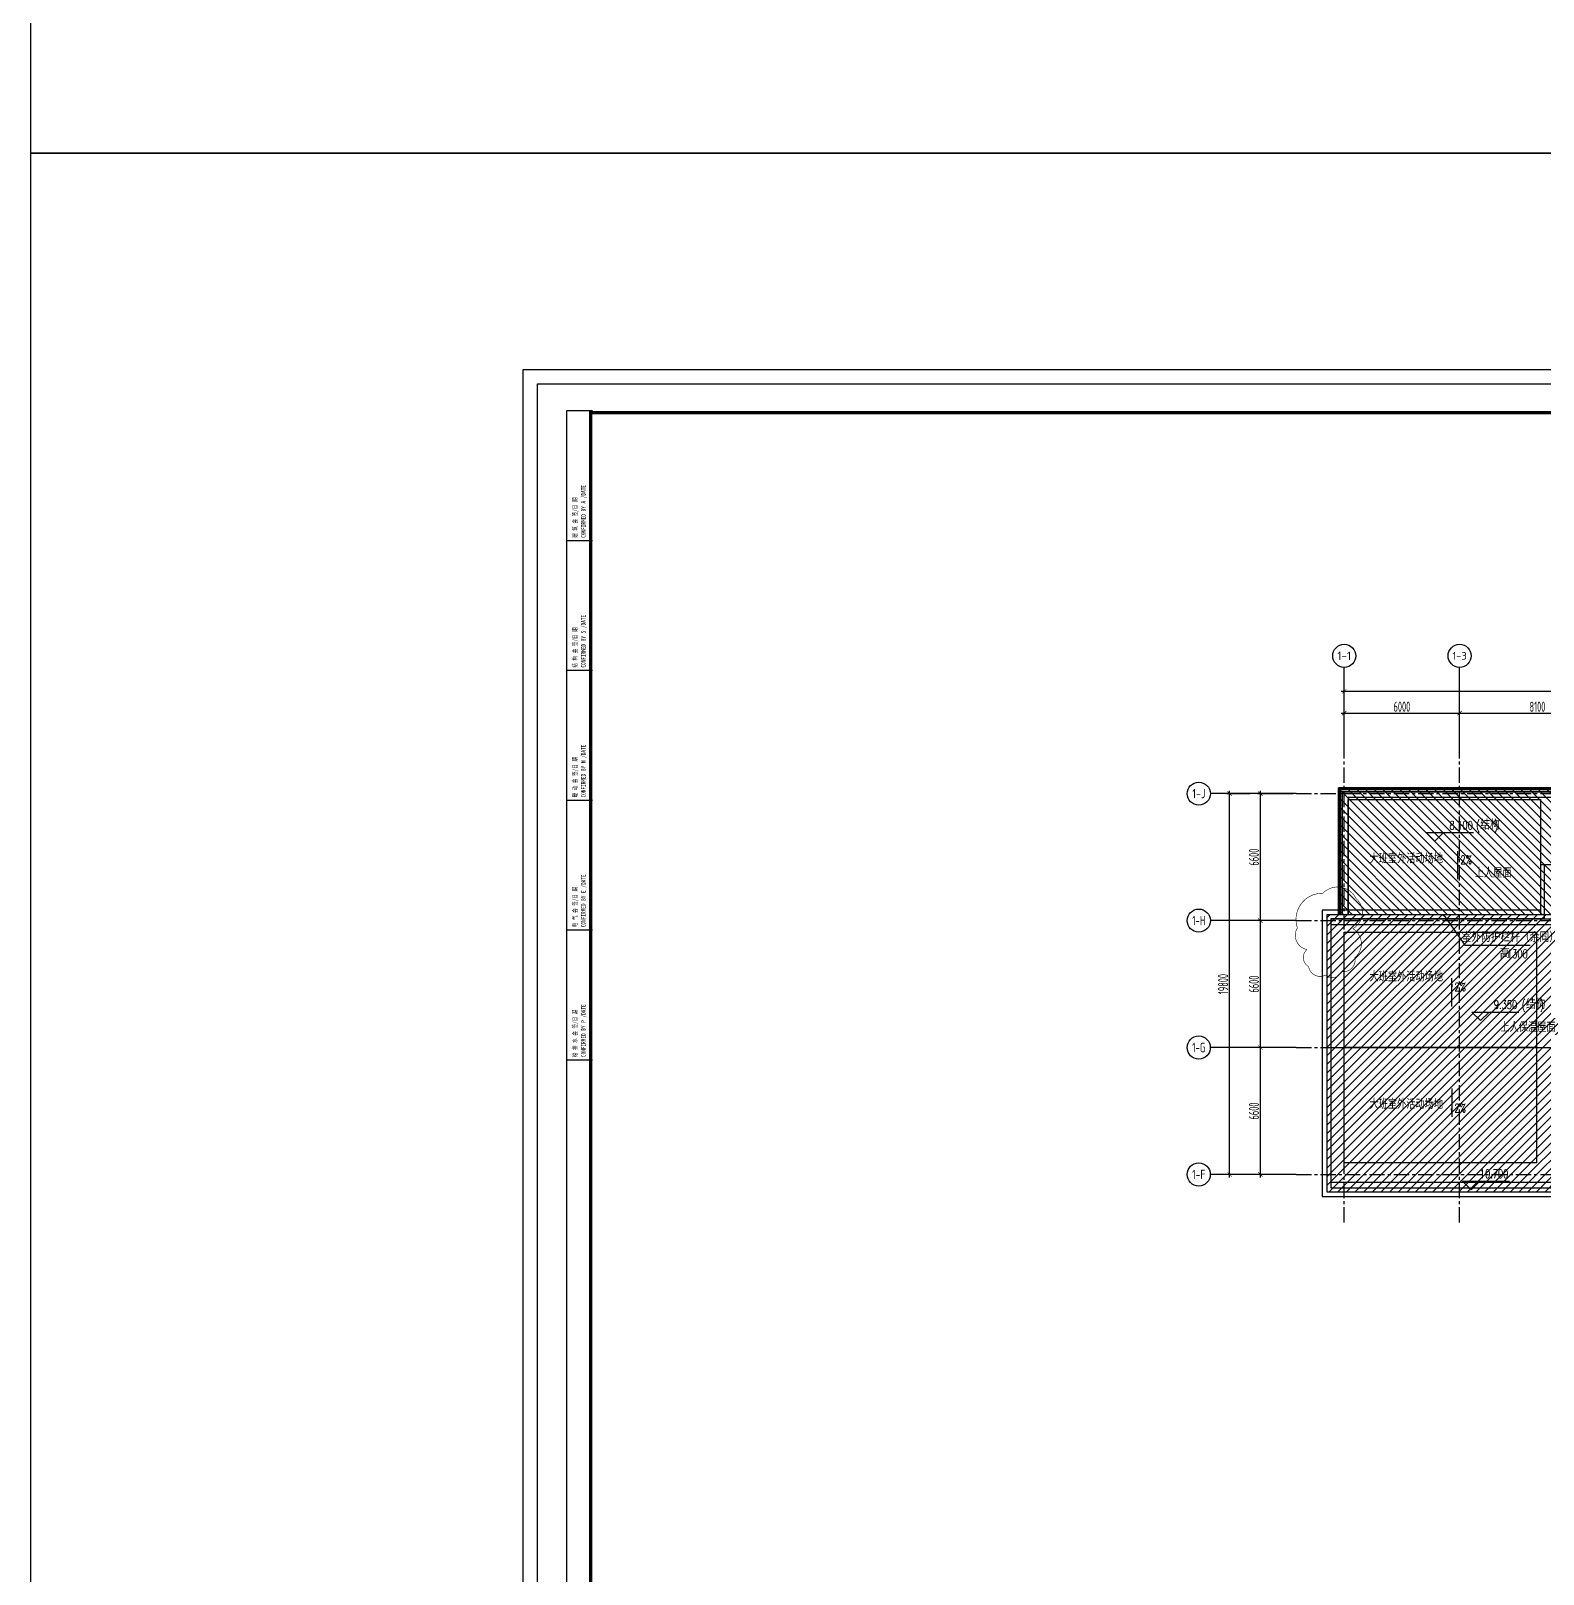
# Model space of a CAD drawing. Header units: millimetres. Extents: x -1048436 to -185795, y -983427 to 400387.
# Drawn here: x -821820 to -743167, y -168898 to -88658 of the extents above; entities that cross this region are included whole.
import ezdxf
from ezdxf.enums import TextEntityAlignment as Align

# ---------------------------------------------------------------- set-up
doc = ezdxf.new("R2010")
doc.units = ezdxf.units.MM
doc.header["$LTSCALE"] = 500
doc.linetypes.add('一层轴网$0$CENTER', pattern=[50.8, 31.75, -6.35, 6.35, -6.35])
for name, color, linetype in [('2017_11-sheet-L2$0$C-SHET-TTLB', 11, 'Continuous'), ('AXIS_TEXT', 7, 'Continuous'), ('C-SHET-TTLB', 11, 'Continuous'), ('DIM_LEAD', 3, 'Continuous'), ('PUB_TEXT', 7, 'Continuous'), ('SPACE', 7, 'Continuous'), ('一层轴网$0$建-文字', 4, 'Continuous'), ('一层轴网$0$建-符号', 150, 'Continuous'), ('一层轴网$0$建-轴线', 1, '一层轴网$0$CENTER'), ('建-墙', 254, 'Continuous'), ('建-屋面-排水沟落水口', 175, 'Continuous'), ('建-幕墙', 140, 'Continuous'), ('建-平面-家具', 251, 'Continuous'), ('建-文字', 4, 'Continuous'), ('建-楼梯-扶手栏杆', 3, 'Continuous'), ('建-符号', 13, 'Continuous'), ('建-符号-箭头', 13, 'Continuous'), ('建筑-洞口', 3, 'Continuous')]:
    doc.layers.add(name, color=color, linetype=linetype)
doc.layers.add('建-非打-01', color=6, linetype='Continuous', plot=False)
doc.styles.add('2017_11-sheet-L2$0$SHEET-ECADI', font='simhei.ttf', dxfattribs={"width": 0.7})
doc.styles.add('_TCH_DIM', font='SIMPLEX', dxfattribs={"bigfont": 'GBCBIG'})
doc.styles.add('COMPLEX', font='COMPLEX')
doc.styles.add('ECADI', font='hzs.shx', dxfattribs={"width": 0.7, "bigfont": 'hztxt.shx'})
doc.styles.add('XD2008', font='xd-hzs.shx', dxfattribs={"width": 0.7, "bigfont": 'xd-hztxt.shx'})
doc.styles.add('一层轴网$0$XD2008', font='xd-hzs.shx', dxfattribs={"width": 0.7, "bigfont": 'xd-hztxt.shx'})
doc.styles.add('一层轴网$0$XD2008_T3', font='xd-hzs.shx', dxfattribs={"width": 0.7, "bigfont": 'xd-hztxt.shx'})
doc.dimstyles.new('一层轴网$0$XD100&&150', dxfattribs={"dimtxt": 525, "dimasz": 225, "dimexe": 150, "dimexo": 150, "dimgap": 75, "dimtad": 1, "dimdec": 0, "dimdsep": 46, "dimtxsty": '一层轴网$0$XD2008_T3', "dimblk": '一层轴网$0$_ARCHTICK', "dimcen": 2.5, "dimdle": 150, "dimclrt": 7, "dimaunit": 1, "dimadec": 0, "dimazin": 0, "dimtfac": 1, "dimtdec": 0, "dimtix": 1, "dimtmove": 0, "dimatfit": 3, "dimfxl": 1, "dimtolj": 1, "dimtzin": 0, "dimarcsym": 0})

# ---------------------------------------------------------------- blocks, each defined once
blk = doc.blocks.new('_AXISO')
blk.add_circle((0, 0), 0.5)
at = {"layer": 'AXIS_TEXT', "style": 'COMPLEX', "width": 1.041667}
blk.add_attdef('A', text='', height=0.56, dxfattribs=at).set_placement((-0.25, -0.28), (0.25, -0.28), align=Align.FIT)
blk = doc.blocks.new('一层轴网$0$_ARCHTICK')
at = {"color": 0, "linetype": 'ByBlock', "const_width": 0.15}
blk.add_lwpolyline([(-0.5, -0.5), (0.5, 0.5)], dxfattribs=at)
blk = doc.blocks.new('*D2916')
at = {"layer": 'Defpoints', "color": 0, "transparency": 16777216}
for p in [(-4510, 79776), (-2650, 79776), (-2650, 73176)]:
    blk.add_point(p, dxfattribs=at)
at = {"layer": '一层轴网$0$建-符号', "color": 0, "lineweight": -2, "transparency": 16777216}
for p, q in [((-2800, 79776), (-4660, 79776)), ((-4510, 73026), (-4510, 79926)), ((-2800, 73176), (-4660, 73176))]:
    blk.add_line(p, q, dxfattribs=at)
at = {"layer": '一层轴网$0$建-符号', "color": 0, "lineweight": -2, "transparency": 16777216, "xscale": 225, "yscale": 225, "zscale": 225}
for p, rotation in [((-4510, 79776), 90), ((-4510, 73176), 270)]:
    blk.add_blockref('一层轴网$0$_ARCHTICK', p, dxfattribs=dict(at, rotation=rotation))
at = {"layer": '一层轴网$0$建-符号', "color": 7, "transparency": 16777216, "insert": (-4848, 76476), "char_height": 525, "attachment_point": 5, "rotation": 90, "style": '一层轴网$0$XD2008_T3'}
blk.add_mtext('\\A1;6600', dxfattribs=at)
blk = doc.blocks.new('*D2917')
at = {"layer": 'Defpoints', "color": 0, "transparency": 16777216}
for p in [(-4510, 73176), (-2650, 73176), (-2650, 66576)]:
    blk.add_point(p, dxfattribs=at)
at = {"layer": '一层轴网$0$建-符号', "color": 0, "lineweight": -2, "transparency": 16777216}
for p, q in [((-2800, 73176), (-4660, 73176)), ((-4510, 66426), (-4510, 73326)), ((-2800, 66576), (-4660, 66576))]:
    blk.add_line(p, q, dxfattribs=at)
at = {"layer": '一层轴网$0$建-符号', "color": 0, "lineweight": -2, "transparency": 16777216, "xscale": 225, "yscale": 225, "zscale": 225}
for p, rotation in [((-4510, 73176), 90), ((-4510, 66576), 270)]:
    blk.add_blockref('一层轴网$0$_ARCHTICK', p, dxfattribs=dict(at, rotation=rotation))
at = {"layer": '一层轴网$0$建-符号', "color": 7, "transparency": 16777216, "insert": (-4848, 69876), "char_height": 525, "attachment_point": 5, "rotation": 90, "style": '一层轴网$0$XD2008_T3'}
blk.add_mtext('\\A1;6600', dxfattribs=at)
blk = doc.blocks.new('*D2918')
at = {"layer": 'Defpoints', "color": 0, "transparency": 16777216}
for p in [(-4510, 66576), (-2650, 66576), (-2650, 59976)]:
    blk.add_point(p, dxfattribs=at)
at = {"layer": '一层轴网$0$建-符号', "color": 0, "lineweight": -2, "transparency": 16777216}
for p, q in [((-4510, 59826), (-4510, 66726)), ((-2800, 66576), (-4660, 66576)), ((-2800, 59976), (-4660, 59976))]:
    blk.add_line(p, q, dxfattribs=at)
at = {"layer": '一层轴网$0$建-符号', "color": 0, "lineweight": -2, "transparency": 16777216, "xscale": 225, "yscale": 225, "zscale": 225}
for p, rotation in [((-4510, 66576), 90), ((-4510, 59976), 270)]:
    blk.add_blockref('一层轴网$0$_ARCHTICK', p, dxfattribs=dict(at, rotation=rotation))
at = {"layer": '一层轴网$0$建-符号', "color": 7, "transparency": 16777216, "insert": (-4848, 63276), "char_height": 525, "attachment_point": 5, "rotation": 90, "style": '一层轴网$0$XD2008_T3'}
blk.add_mtext('\\A1;6600', dxfattribs=at)
blk = doc.blocks.new('*D2919')
at = {"layer": 'Defpoints', "color": 0, "transparency": 16777216}
for p in [(-6110, 79776), (-4885, 79776), (-4885, 59976)]:
    blk.add_point(p, dxfattribs=at)
at = {"layer": '一层轴网$0$建-符号', "color": 0, "lineweight": -2, "transparency": 16777216}
for p, q in [((-5035, 79776), (-6260, 79776)), ((-6110, 59826), (-6110, 79926)), ((-5035, 59976), (-6260, 59976))]:
    blk.add_line(p, q, dxfattribs=at)
at = {"layer": '一层轴网$0$建-符号', "color": 0, "lineweight": -2, "transparency": 16777216, "xscale": 225, "yscale": 225, "zscale": 225}
for p, rotation in [((-6110, 79776), 90), ((-6110, 59976), 270)]:
    blk.add_blockref('一层轴网$0$_ARCHTICK', p, dxfattribs=dict(at, rotation=rotation))
at = {"layer": '一层轴网$0$建-符号', "color": 7, "transparency": 16777216, "insert": (-6448, 69876), "char_height": 525, "attachment_point": 5, "rotation": 90, "style": '一层轴网$0$XD2008_T3'}
blk.add_mtext('\\A1;19800', dxfattribs=at)
blk = doc.blocks.new('*D2920')
at = {"layer": 'Defpoints', "color": 0, "transparency": 16777216}
for p in [(5850, 83960), (-150, 82276), (5850, 82276)]:
    blk.add_point(p, dxfattribs=at)
at = {"layer": '一层轴网$0$建-符号', "color": 0, "lineweight": -2, "transparency": 16777216}
for p, q in [((-300, 83960), (6000, 83960)), ((-150, 82426), (-150, 84110)), ((5850, 82426), (5850, 84110))]:
    blk.add_line(p, q, dxfattribs=at)
at = {"layer": '一层轴网$0$建-符号', "color": 0, "lineweight": -2, "transparency": 16777216, "xscale": 225, "yscale": 225, "zscale": 225, "rotation": 180}
blk.add_blockref('一层轴网$0$_ARCHTICK', (-150, 83960), dxfattribs=at)
at = {"layer": '一层轴网$0$建-符号', "color": 0, "lineweight": -2, "transparency": 16777216, "xscale": 225, "yscale": 225, "zscale": 225}
blk.add_blockref('一层轴网$0$_ARCHTICK', (5850, 83960), dxfattribs=at)
at = {"layer": '一层轴网$0$建-符号', "color": 7, "transparency": 16777216, "insert": (2850, 84298), "char_height": 525, "attachment_point": 5, "style": '一层轴网$0$XD2008_T3'}
blk.add_mtext('\\A1;6000', dxfattribs=at)
blk = doc.blocks.new('*D2921')
at = {"layer": 'Defpoints', "color": 0, "transparency": 16777216}
for p in [(13950, 83960), (5850, 82276), (13950, 82276)]:
    blk.add_point(p, dxfattribs=at)
at = {"layer": '一层轴网$0$建-符号', "color": 0, "lineweight": -2, "transparency": 16777216}
for p, q in [((5700, 83960), (14100, 83960)), ((5850, 82426), (5850, 84110)), ((13950, 82426), (13950, 84110))]:
    blk.add_line(p, q, dxfattribs=at)
at = {"layer": '一层轴网$0$建-符号', "color": 0, "lineweight": -2, "transparency": 16777216, "xscale": 225, "yscale": 225, "zscale": 225, "rotation": 180}
blk.add_blockref('一层轴网$0$_ARCHTICK', (5850, 83960), dxfattribs=at)
at = {"layer": '一层轴网$0$建-符号', "color": 0, "lineweight": -2, "transparency": 16777216, "xscale": 225, "yscale": 225, "zscale": 225}
blk.add_blockref('一层轴网$0$_ARCHTICK', (13950, 83960), dxfattribs=at)
at = {"layer": '一层轴网$0$建-符号', "color": 7, "transparency": 16777216, "insert": (9900, 84297), "char_height": 525, "attachment_point": 5, "style": '一层轴网$0$XD2008_T3'}
blk.add_mtext('\\A1;8100', dxfattribs=at)
blk = doc.blocks.new('*D2930')
at = {"layer": 'Defpoints', "color": 0, "transparency": 16777216}
for p in [(58950, 85100), (-150, 84110), (58950, 84110)]:
    blk.add_point(p, dxfattribs=at)
at = {"layer": '一层轴网$0$建-符号', "color": 0, "lineweight": -2, "transparency": 16777216}
for p, q in [((-300, 85100), (59100, 85100)), ((-150, 84260), (-150, 85250)), ((58950, 84260), (58950, 85250))]:
    blk.add_line(p, q, dxfattribs=at)
at = {"layer": '一层轴网$0$建-符号', "color": 0, "lineweight": -2, "transparency": 16777216, "xscale": 225, "yscale": 225, "zscale": 225, "rotation": 180}
blk.add_blockref('一层轴网$0$_ARCHTICK', (-150, 85100), dxfattribs=at)
at = {"layer": '一层轴网$0$建-符号', "color": 0, "lineweight": -2, "transparency": 16777216, "xscale": 225, "yscale": 225, "zscale": 225}
blk.add_blockref('一层轴网$0$_ARCHTICK', (58950, 85100), dxfattribs=at)
at = {"layer": '一层轴网$0$建-符号', "color": 7, "transparency": 16777216, "insert": (29400, 85437.5), "char_height": 525, "attachment_point": 5, "style": '一层轴网$0$XD2008_T3'}
blk.add_mtext('\\A1;59100', dxfattribs=at)
blk = doc.blocks.new('2017_11-sheet-L2$0$2014SHEET-L')
at = {"layer": '2017_11-sheet-L2$0$C-SHET-TTLB'}
for p, q in [((0, -45), (-9, -45)), ((0, -90), (-9, -90)), ((0, -135), (-9, -135)), ((0, -180), (-9, -180)), ((0, -225), (-9, -225))]:
    blk.add_line(p, q, dxfattribs=at)
at = {"layer": '2017_11-sheet-L2$0$C-SHET-TTLB', "style": '2017_11-sheet-L2$0$SHEET-ECADI', "width": 0.7}
for s, p in [('建 筑 会 签/日 期', (-5.24, -43.96)), ('CONFIRMED BY A /DATE', (-2.33, -43.96)), ('CONFIRMED BY S /DATE', (-2.33, -88.96)), ('结 构 会 签/日 期', (-5.24, -88.96)), ('暖 动 会 签/日 期', (-5.24, -133.96)), ('CONFIRMED BY M /DATE', (-2.33, -133.96)), ('CONFIRMED BY E /DATE', (-2.33, -178.96)), ('电 气 会 签/日 期', (-5.24, -178.96)), ('给 排 水 会 签/日 期', (-5.24, -223.96)), ('CONFIRMED BY P /DATE', (-2.33, -223.96))]:
    blk.add_text(s, height=1.6, rotation=90, dxfattribs=at).set_placement(p)
blk = doc.blocks.new('2017_11-sheet-L2', base_point=(18.4, 410))
at = {"layer": '2017_11-sheet-L2$0$C-SHET-TTLB'}
blk.add_blockref('2017_11-sheet-L2$0$2014SHEET-L', (19, 410.6), dxfattribs=at)
blk = doc.blocks.new('集团图框A0')
at = {"layer": 'C-SHET-TTLB'}
for p, q in [((-168.27, -1226.77), (-168.27, -2048.97)), ((-159.27, -1226.77), (-168.27, -1226.77))]:
    blk.add_line(p, q, dxfattribs=at)
for points in [[(1015.73, -1212.37), (1015.73, -2063.37), (-183.27, -2063.37), (-183.27, -1212.37)], [(1010.73, -1217.37), (1010.73, -2058.37), (-178.27, -2058.37), (-178.27, -1217.37)]]:
    blk.add_lwpolyline(points, close=True, dxfattribs=at)
at = {"layer": 'C-SHET-TTLB', "const_width": 1.2}
blk.add_lwpolyline([(-159.87, -1227.37), (1000.73, -1227.37), (1000.73, -2048.37), (-159.87, -2048.37)], close=True, dxfattribs=at)
at = {"layer": 'C-SHET-TTLB'}
blk.add_blockref('2017_11-sheet-L2', (-159.87, -1227.37), dxfattribs=at)
at = {"color": 2, "style": 'ECADI', "width": 0.7}
for tag, p in [('序号1', (929.61, -1745.73)), ('记要1', (957.8, -1745.75)), ('日期1', (993.15, -1745.56)), ('序号2', (929.61, -1751.61)), ('记要2', (957.8, -1751.63)), ('日期2', (993.15, -1751.44)), ('序号3', (929.61, -1757.47)), ('记要3', (957.8, -1757.49)), ('日期3', (993.15, -1757.31)), ('序号4', (929.61, -1763.36)), ('记要4', (957.8, -1763.38)), ('日期4', (993.15, -1763.19)), ('合作设计单位', (962.41, -1906.6)), ('审定人', (961.73, -1925.59)), ('审核人', (961.73, -1935.07)), ('设计总负责人', (961.73, -1944.83)), ('专业负责人', (961.73, -1955.56)), ('校对人', (961.73, -1965.81)), ('设计人', (961.73, -1975.68)), ('建设单位上', (964.26, -1983.78)), ('建设单位中', (964.26, -1987.74)), ('建设单位下', (964.26, -1991.58)), ('项目名称上', (964.24, -1996.15)), ('项目名称中', (964.24, -2000.23)), ('项目名称下', (964.24, -2004.18)), ('子项', (963.47, -2010.78)), ('图名上', (964.36, -2017.44)), ('图名中', (964.36, -2021.34)), ('图名下', (964.36, -2025.46)), ('工程编号', (946.99, -2031.42)), ('阶段', (983.81, -2031.45)), ('比例', (945.85, -2038.04)), ('专业', (983.61, -2037.82)), ('日期', (945.99, -2044.58)), ('图别、图号', (985.93, -2044.68))]:
    blk.add_attdef(tag, text='', height=3.5, dxfattribs=at).set_placement(p, align=Align.MIDDLE)
blk = doc.blocks.new('A0')
blk.add_blockref('集团图框A0', (-1070456.26, -656962.74))
blk = doc.blocks.new('ghfhfds')
at = {"layer": '建筑-洞口'}
for points in [[(-730413, -283518), (-730413, -284018), (-729663, -284018), (-729663, -283518), (-730413, -283518)], [(-730412, -283518), (-729771, -283641), (-729663, -284018)], [(-718713, -283518), (-718417, -283637), (-718313, -284018)], [(-718113, -283518), (-718113, -284018), (-717363, -284018), (-717363, -283518), (-718113, -283518)], [(-718112, -283518), (-717471, -283641), (-717363, -284018)], [(-705813, -283518), (-705813, -284018), (-705063, -284018), (-705063, -283518), (-705813, -283518)], [(-705812, -283518), (-705171, -283641), (-705063, -284018)], [(-688088, -336894), (-687792, -337013), (-687688, -337394)], [(-710613, -343494), (-710613, -343994), (-709863, -343994), (-709863, -343494), (-710613, -343494)], [(-710612, -343494), (-709971, -343618), (-709863, -343994)], [(-698313, -343494), (-698313, -343994), (-697563, -343994), (-697563, -343494), (-698313, -343494)], [(-698312, -343494), (-697671, -343618), (-697563, -343994)], [(-697363, -343494), (-697067, -343613), (-696963, -343994)], [(-686013, -343494), (-686013, -343994), (-685263, -343994), (-685263, -343494), (-686013, -343494)], [(-686012, -343494), (-685371, -343618), (-685263, -343994)], [(-728963, -351094), (-728449, -351400), (-728163, -354494)], [(-728963, -354694), (-728746, -354820), (-728663, -355694)], [(-753163, -355694), (-752957, -355790), (-752863, -356094)]]:
    blk.add_lwpolyline(points, dxfattribs=at)
for points in [[(-718713, -284018), (-718313, -284018), (-718313, -283518), (-718713, -283518)], [(-688088, -337394), (-687688, -337394), (-687688, -336894), (-688088, -336894)], [(-697363, -343994), (-696963, -343994), (-696963, -343494), (-697363, -343494)], [(-728963, -351094), (-728163, -351094), (-728163, -354494), (-728963, -354494)], [(-728963, -354694), (-728663, -354694), (-728663, -355694), (-728963, -355694)], [(-753163, -355694), (-752863, -355694), (-752863, -356094), (-753163, -356094)]]:
    blk.add_lwpolyline(points, close=True, dxfattribs=at)
blk = doc.blocks.new('A$C70866F3F')
for p, q in [((75, 150), (0, 150)), ((20, 225), (85, 187)), ((20, 75), (85, 112)), ((75, 280), (112, 215)), ((112, 85), (75, 20)), ((150, 300), (150, 225)), ((150, 75), (150, 0)), ((225, 280), (187, 215)), ((187, 85), (225, 20)), ((215, 187), (280, 225)), ((215, 112), (280, 75)), ((300, 150), (225, 150))]:
    blk.add_line(p, q)
for radius in [150, 75]:
    blk.add_circle((150, 150), radius)
blk = doc.blocks.new('A$C708231ED')
at = {"layer": 'DIM_LEAD'}
for p, q in [((92808, 114950), (93131, 115567)), ((93131, 115567), (94581, 115567)), ((111258, 114950), (111581, 115567)), ((111581, 115567), (113031, 115567)), ((130974, 115559), (131297, 116176)), ((131297, 116176), (132747, 116176)), ((97991, 95662), (96541, 95662)), ((98607, 95051), (97991, 95662)), ((110336, 95668), (108886, 95668)), ((110907, 95051), (110336, 95668)), ((127513, 96234), (126063, 96234)), ((127835, 95617), (127513, 96234)), ((82381, 94831), (82794, 93833)), ((82794, 93833), (84244, 93833)), ((123457, 89001), (123835, 88623)), ((123835, 88623), (125285, 88623)), ((135194, 81777), (135877, 82179)), ((135877, 82179), (137327, 82179)), ((123457, 74350), (123835, 73972)), ((123835, 73972), (125285, 73972)), ((137036, 67294), (137719, 67696)), ((137719, 67696), (139169, 67696)), ((123457, 59923), (123835, 60301)), ((123835, 60301), (125285, 60301)), ((68073, 56186), (67481, 54902)), ((74629, 56186), (74037, 54902)), ((129066, 55958), (127616, 55958)), ((129357, 55574), (129066, 55958)), ((67481, 54902), (66032, 54902)), ((74037, 54902), (72587, 54902)), ((105107, 54974), (105628, 53913)), ((116707, 54974), (117228, 53913)), ((105628, 53913), (107078, 53913)), ((117228, 53913), (118678, 53913)), ((92943, 34868), (92351, 33584)), ((98605, 35075), (97895, 33967)), ((117055, 35075), (116397, 33986)), ((129355, 35075), (128763, 33791)), ((97895, 33967), (96445, 33967)), ((116397, 33986), (114948, 33986)), ((128763, 33791), (127313, 33791)), ((92351, 33584), (90902, 33584))]:
    blk.add_line(p, q, dxfattribs=at)
at = {"layer": '建-屋面-排水沟落水口'}
for centre in [(130975, 115560), (92808, 114950), (111258, 114950), (127835, 95617), (82381, 94831), (98607, 95051), (110907, 95051), (123457, 89001), (135194, 81777), (123457, 74350), (137036, 67294), (123457, 59923), (68073, 56186), (74629, 56186), (129357, 55574), (105107, 54974), (116707, 54974), (92943, 34868), (98605, 35075), (117055, 35075), (129355, 35075)]:
    blk.add_circle(centre, 50, dxfattribs=at)
at = {"layer": '建-屋面-排水沟落水口', "xscale": -0.5, "yscale": 0.5, "zscale": 0.5, "rotation": 359.9999999666495}
for p in [(82027, 115125), (82027, 94770), (135314, 81276), (137156, 66793), (68109, 55708), (74659, 55708), (92532, 34796)]:
    blk.add_blockref('A$C70866F3F', p, dxfattribs=at)
at = {"layer": 'PUB_TEXT', "style": '_TCH_DIM'}
for p in [(131573, 116334), (93407, 115724), (111857, 115724), (96699, 95820), (109043, 95826), (126220, 96391), (83070, 93991), (124111, 88781), (136153, 82337), (124111, 74129), (137995, 67853), (124111, 60458), (127774, 56115), (66189, 55060), (72745, 55060), (105904, 54071), (117504, 54071), (96602, 34125), (115105, 34144), (127471, 33948), (91059, 33742)]:
    blk.add_text('雨水管', height=506.4, dxfattribs=at).set_placement(p)
blk = doc.blocks.new('sdskdfjhsk')
blk.add_line((-678520, -187994), (-678272, -187962))
at = {"layer": '建-幕墙'}
for p, q in [((-694236, -147260), (-693988, -147228)), ((-694236, -147260), (-692721, -159163)), ((-690424, -177619), (-689364, -186394))]:
    blk.add_line(p, q, dxfattribs=at)
for points in [[(-743311, -134368), (-754661, -134368), (-754661, -149268), (-739261, -149268), (-739261, -148418)], [(-687009, -159293), (-681999, -158656), (-683620, -145909), (-683868, -145940)], [(-686719, -161575), (-681709, -160938), (-680157, -173139), (-685167, -173776)], [(-692342, -162542), (-690853, -174248)], [(-684877, -176058), (-679867, -175421), (-678272, -187962)], [(-728713, -208395), (-728712, -209244), (-754513, -209244), (-754513, -187145), (-728213, -187144), (-728213, -191594)]]:
    blk.add_lwpolyline(points, dxfattribs=at)
blk = doc.blocks.new('一层轴网')
at = {"layer": '一层轴网$0$建-符号'}
for p, q in [((-150, 82276.4), (-150, 86342.8)), ((5850, 82276.4), (5850, 86342.8)), ((-2650, 79776.4), (-7112.2, 79776.4)), ((-7112.2, 79776.4), (-7112.2, 79776.4)), ((-2650, 73176.4), (-7112.2, 73176.4)), ((-7112.2, 73176.4), (-7112.2, 73176.4)), ((-7114.6, 66576.4), (-7114.6, 66576.4)), ((-2650, 66576.4), (-7112.2, 66576.4)), ((-7114.6, 59976.4), (-7114.6, 59976.4)), ((-2650, 59976.4), (-7112.2, 59976.4))]:
    blk.add_line(p, q, dxfattribs=at)
at = {"layer": '一层轴网$0$建-轴线', "ltscale": 0.05}
for p, q in [((-2650, 79776.4), (66950.9, 79776.4)), ((-2650, 73176.4), (54751.3, 73176.4)), ((-2650, 66576.4), (54751.3, 66576.4)), ((-2650, 59976.4), (54751.3, 59976.4))]:
    blk.add_line(p, q, dxfattribs=at)
for points in [[(-150, 57476.4), (-150, 82276.4)], [(5850, 57476.4), (5850, 82276.4)]]:
    blk.add_lwpolyline(points, dxfattribs=at)
at = {"layer": '一层轴网$0$建-符号'}
ref = blk.add_blockref('_AXISO', (-150, 86942.8), dxfattribs=dict(at, xscale=1200, yscale=1200, zscale=1200))
ref.add_attrib('A', '1-1', dxfattribs={"layer": '一层轴网$0$建-文字', "height": 451.95, "style": '一层轴网$0$XD2008', "width": 0.740606}).set_placement((-504, 86716.8), (204, 86716.8), align=Align.FIT)
ref = blk.add_blockref('_AXISO', (5850, 86942.8), dxfattribs=dict(at, xscale=1200, yscale=1200, zscale=1200))
ref.add_attrib('A', '1-3', dxfattribs={"layer": '一层轴网$0$建-文字', "height": 396.67, "style": '一层轴网$0$XD2008', "width": 0.808889}).set_placement((5479.8, 86744.4), (6220.2, 86744.4), align=Align.FIT)
ref = blk.add_blockref('_AXISO', (-7712.2, 79776.4), dxfattribs=dict(at, xscale=1200, yscale=1200, zscale=1200))
ref.add_attrib('A', '1-J', dxfattribs={"layer": '一层轴网$0$建-文字', "height": 489.18, "style": '一层轴网$0$XD2008', "width": 0.99711}).set_placement((-8053.7, 79531.8), (-7370.8, 79531.8), align=Align.FIT)
ref = blk.add_blockref('_AXISO', (-7712.2, 73176.4), dxfattribs=dict(at, xscale=1200, yscale=1200, zscale=1200))
ref.add_attrib('A', '1-H', dxfattribs={"layer": '一层轴网$0$建-文字', "height": 485.43, "style": '一层轴网$0$XD2008', "width": 0.936669}).set_placement((-8055, 72933.7), (-7369.5, 72933.7), align=Align.FIT)
ref = blk.add_blockref('_AXISO', (-7714.6, 66576.4), dxfattribs=dict(at, xscale=1200, yscale=1200, zscale=1200))
ref.add_attrib('A', '1-G', dxfattribs={"layer": '一层轴网$0$建-文字', "height": 491.02, "style": '一层轴网$0$XD2008', "width": 0.904461}).set_placement((-8055.3, 66330.9), (-7373.8, 66330.9), align=Align.FIT)
ref = blk.add_blockref('_AXISO', (-7714.6, 59976.4), dxfattribs=dict(at, xscale=1200, yscale=1200, zscale=1200))
ref.add_attrib('A', '1-F', dxfattribs={"layer": '一层轴网$0$建-文字', "height": 482.65, "style": '一层轴网$0$XD2008', "width": 0.961945}).set_placement((-8058.3, 59735.1), (-7370.8, 59735.1), align=Align.FIT)
for p1, p2, distance, picture, middle in [((-150, 84110), (58950, 84110), 990, '*D2930', (29400, 85437.5)), ((-150, 82276.4), (5850, 82276.4), 1683.6, '*D2920', (2850, 84297.5)), ((5850, 82276.4), (13950, 82276.4), 1683.6, '*D2921', (9900, 84297.5)), ((-4885, 59976.4), (-4885, 79776.4), 1225, '*D2919', (-6447.5, 69876.4)), ((-2650, 73176.4), (-2650, 79776.4), 1860, '*D2916', (-4847.5, 76476.4)), ((-2650, 66576.4), (-2650, 73176.4), 1860, '*D2917', (-4847.5, 69876.4)), ((-2650, 59976.4), (-2650, 66576.4), 1860, '*D2918', (-4847.5, 63276.4))]:
    dim = blk.add_aligned_dim(p1=p1, p2=p2, distance=distance, dimstyle='一层轴网$0$XD100&&150', dxfattribs=at)
    dim.commit()
    dim.dimension.update_dxf_attribs({"geometry": picture, "text_midpoint": middle})

msp = doc.modelspace()

# ---------------------------------------------------------------- hatches: boundary and pattern name
h = msp.add_hatch()
h.set_pattern_fill('ANSI31', color=256, scale=200, angle=90)
h.set_pattern_definition([(135, (0, 0), (-224.5064, -224.5064), [])])
h.paths.add_polyline_path([(-753811.1, -128017.5), (-739661.4, -128018.4), (-739661.4, -134618.4), (-753811.1, -134618.4)])
h = msp.add_hatch()
h.set_pattern_fill('ANSI31', color=256, scale=200)
h.set_pattern_definition([(45, (0, 0), (-224.5064, 224.5064), [])])
h.paths.add_polyline_path([(-753811.1, -134618.3), (-754411.4, -134618.3), (-754411.4, -149017.5), (-739511.1, -149017.5), (-739511.1, -148418.4), (-739711.1, -148418.4), (-739711.1, -134618.4)])
at = {"layer": '建-符号-箭头'}
for points in [[(-747611.1, -131300.3), (-747611.1, -131750.3), (-747551.1, -131750.3)], [(-747921.5, -137914.5), (-747921.5, -138364.5), (-747861.5, -138364.5)], [(-747921.5, -145122.3), (-747921.5, -144672.3), (-747981.5, -144672.3)]]:
    msp.add_hatch(color=256, dxfattribs=at).paths.add_polyline_path(points)

# ---------------------------------------------------------------- linework, layer by layer
for p, q in [((-753611.1, -128517.5), (-753611.1, -134618.3)), ((-743311.1, -132018.3), (-743311, -134618.3)), ((-739711.1, -132018.3), (-743311.1, -132018.3)), ((-739711.1, -134618.3), (-753611.1, -134618.3))]:
    msp.add_line(p, q)
for points in [[(-753811.1, -128017.5), (-739661.4, -128018.4), (-739661.4, -134618.4), (-753811.1, -134618.4)], [(-753811.1, -134618.3), (-753811.1, -134618.3), (-754411.4, -134618.3), (-754411.4, -149017.5), (-739511.1, -149017.5), (-739511.1, -148418.4), (-739711.1, -148418.4), (-739711.1, -134618.4)]]:
    msp.add_lwpolyline(points, close=True)
for points in [[(-739712.7, -128018.4), (-753811.1, -128017.5), (-753811.1, -134618.3)], [(-743311.1, -132018.3), (-743311, -134618.3), (-753611.1, -134618.3)], [(-743311.1, -132018.3), (-743311, -134618.3), (-753611.1, -134618.3)], [(-743111.1, -132018.3), (-743111, -134818.3), (-753611.1, -134818.3)], [(-753611.1, -134618.3), (-753811.1, -134618.3)]]:
    msp.add_lwpolyline(points)
at = {"layer": 'DIM_LEAD'}
for p, q in [((-748335.5, -134635.6), (-747245.7, -136188.4)), ((-748335.5, -134635.6), (-747245.7, -136188.4)), ((-747245.7, -136188.4), (-743840.1, -136188.4))]:
    msp.add_line(p, q, dxfattribs=at)
at = {"layer": 'DIM_LEAD', "const_width": 60}
msp.add_lwpolyline([(-748352.8, -134611, 1), (-748318.3, -134660.1, 1)], format="xyb", close=True, dxfattribs=at)
msp.add_lwpolyline([(-748352.8, -134611, 1), (-748318.3, -134660.1, 1)], format="xyb", close=True, dxfattribs=at)
at = {"layer": 'SPACE', "linetype": 'Continuous'}
for points in [[(-821819.6, 53481.5), (-611819.6, 53481.5), (-611819.6, -95018.5), (-821819.6, -95018.5), (-821819.6, 53481.5)], [(-821819.6, -95018.5), (-611819.6, -95018.5), (-611819.6, -243518.5), (-821819.6, -243518.5), (-821819.6, -95018.5)]]:
    msp.add_lwpolyline(points, dxfattribs=at)
at = {"layer": '建-墙', "linetype": 'Continuous', "ltscale": 50}
for points in [[(-739712.7, -128018.4), (-753811.1, -128017.5), (-753811.1, -134618.3), (-754411.4, -134618.3), (-754411.4, -149017.5), (-739511.1, -149017.5), (-739511.4, -148417.5), (-739511.4, -148417.5)], [(-739411.4, -128217.5), (-753611.1, -128217.5), (-753611.1, -134618.4)], [(-753611.1, -134818.3), (-754211.4, -134818.3), (-754211.4, -148817.5), (-739711.2, -148817.5), (-739711.5, -148217.5), (-739711.5, -148217.5)]]:
    msp.add_lwpolyline(points, dxfattribs=at)
at = {"layer": '建-屋面-排水沟落水口'}
for p, q in [((-754211.4, -134818.3), (-739711.3, -134818.3)), ((-754211.4, -135118.3), (-739711.3, -135118.3)), ((-754211.4, -148517.5), (-739711.3, -148517.5))]:
    msp.add_line(p, q, dxfattribs=at)
for points in [[(-753611.1, -128217.5), (-739711.1, -128217.5), (-739711.1, -128517.5), (-740011.1, -128517.5), (-740011.1, -128517.5), (-753311.1, -128517.5), (-753311, -134618.3)], [(-754211.4, -141518.4), (-739411.4, -141518.4)]]:
    msp.add_lwpolyline(points, dxfattribs=at)
at = {"layer": '建-平面-家具', "linetype": 'Continuous'}
for points in [[(-743311, -134618.3), (-753311, -134618.3), (-753311, -128618.3), (-743311, -128618.3), (-743311, -134618.3)], [(-743512.7, -141518.4), (-753512.7, -141518.4), (-753512.7, -135518.4), (-743512.7, -135518.4), (-743512.7, -141518.4)], [(-743512.7, -147518.4), (-753512.7, -147518.4), (-753512.7, -141518.4), (-743512.7, -141518.4), (-743512.7, -147518.4)]]:
    msp.add_lwpolyline(points, dxfattribs=at)
at = {"layer": '建-楼梯-扶手栏杆'}
for points in [[(-739712.7, -128068.4), (-753761.1, -128067.5), (-753761.1, -134618.3)], [(-739712.7, -128118.4), (-753711.1, -128117.6), (-753711.1, -134618.3)]]:
    msp.add_lwpolyline(points, dxfattribs=at)
at = {"layer": '建-符号'}
for p, q in [((-748794.8, -130795.6), (-749244.8, -130345.6)), ((-749244.8, -130345.6), (-746793.8, -130345.6)), ((-748794.8, -130795.6), (-748344.8, -130345.6)), ((-746426.1, -140121.1), (-746876.1, -139671.1)), ((-746876.1, -139671.1), (-744425.1, -139671.1)), ((-746426.1, -140121.1), (-745976.1, -139671.1)), ((-746917.9, -148917.8), (-747367.9, -148467.8)), ((-747367.9, -148467.8), (-744916.9, -148467.8)), ((-746917.9, -148917.8), (-746467.9, -148467.8))]:
    msp.add_line(p, q, dxfattribs=at)
at = {"layer": '建-符号-箭头'}
for points in [[(-747611.1, -132772), (-747611.1, -131300.3)], [(-747921.5, -139386.2), (-747921.5, -137914.5)], [(-747921.5, -143650.6), (-747921.5, -145122.3)]]:
    msp.add_lwpolyline(points, dxfattribs=at)
at = {"layer": '建-非打-01', "color": 4, "const_width": 30}
msp.add_lwpolyline([(-754626, -133497.1, 0.5205671), (-755948.8, -135295.8, 0.5205671), (-755450, -136422.7, 0.5205671), (-755363.3, -137311.3, 0.5205671), (-754474.2, -137744.7, 0.5205671), (-753650.2, -137571.3, 0.5205671), (-752956.2, -136834.5, 0.5205671), (-753064.6, -135339.2, 0.5205671), (-752891.2, -133778.8, 0.5205671), (-754626, -133497.1)], format="xyb", dxfattribs=at)

# ---------------------------------------------------------------- block references
at = {"xscale": 150, "yscale": 150, "zscale": 150}
msp.add_blockref('A0', (159799713.8, 98620005.7), dxfattribs=at)
for name, p in [('一层轴网', (-753362.7, -208094.8)), ('A$C708231ED', (-821819.6, -243518.5)), ('sdskdfjhsk', (0, 0)), ('ghfhfds', (0, 148499.6))]:
    msp.add_blockref(name, p)

# ---------------------------------------------------------------- texts
at = {"layer": 'PUB_TEXT', "style": '_TCH_DIM'}
for s, height, p in [('室外防护栏杆（余同）', 506.38, (-747408.5, -136030.9)), ('高', 506.4, (-745416.3, -136870.9))]:
    msp.add_text(s, height=height, dxfattribs=at).set_placement(p)
at = {"layer": 'PUB_TEXT', "style": '_TCH_DIM', "width": 0.705882}
msp.add_text('1300', height=446.25, dxfattribs=at).set_placement((-745047.6, -136870.9))
at = {"layer": '建-文字'}
for s, height, style, width, p in [('8.100', 446.25, '_TCH_DIM', 0.705882, (-748038.8, -130188.1)), ('(', 446.2, '_TCH_DIM', 0.705882, (-746643.8, -130188.1)), (')', 446.2, '_TCH_DIM', 0.705882, (-745696.6, -130188.1)), ('大班室外活动场地', 525, 'XD2008', 0.7, (-752196.4, -131946.2)), ('2%', 446.25, '_TCH_DIM', 0.705882, (-747471.2, -131977.9)), ('上人屋面', 525, 'XD2008', 0.7, (-746723.8, -132689.2)), ('大班室外活动场地', 525, 'XD2008', 0.7, (-752196.4, -138089)), ('2%', 446.25, '_TCH_DIM', 0.705882, (-747781.6, -138592.1)), ('9.350', 446.25, '_TCH_DIM', 0.705882, (-745730.1, -139513.6)), ('(', 446.2, '_TCH_DIM', 0.705882, (-744275.1, -139513.6)), (')', 446.2, '_TCH_DIM', 0.705882, (-743327.9, -139513.6)), ('上人保温屋面', 525, 'XD2008', 0.7, (-745389, -140714.2)), ('大班室外活动场地', 525, 'XD2008', 0.7, (-752196.4, -144711.7)), ('2%', 446.25, '_TCH_DIM', 0.705882, (-747781.6, -144890.9)), ('10.700', 446.25, '_TCH_DIM', 0.705882, (-746461.9, -148310.3))]:
    msp.add_text(s, height=height, dxfattribs=dict(at, style=style, width=width)).set_placement(p)
at = {"layer": '建-文字', "style": '_TCH_DIM'}
for p in [(-746433.8, -130188.1), (-744065.1, -139513.6)]:
    msp.add_text('结构', height=506.38, dxfattribs=at).set_placement(p)

doc.saveas('drawing.dxf')
